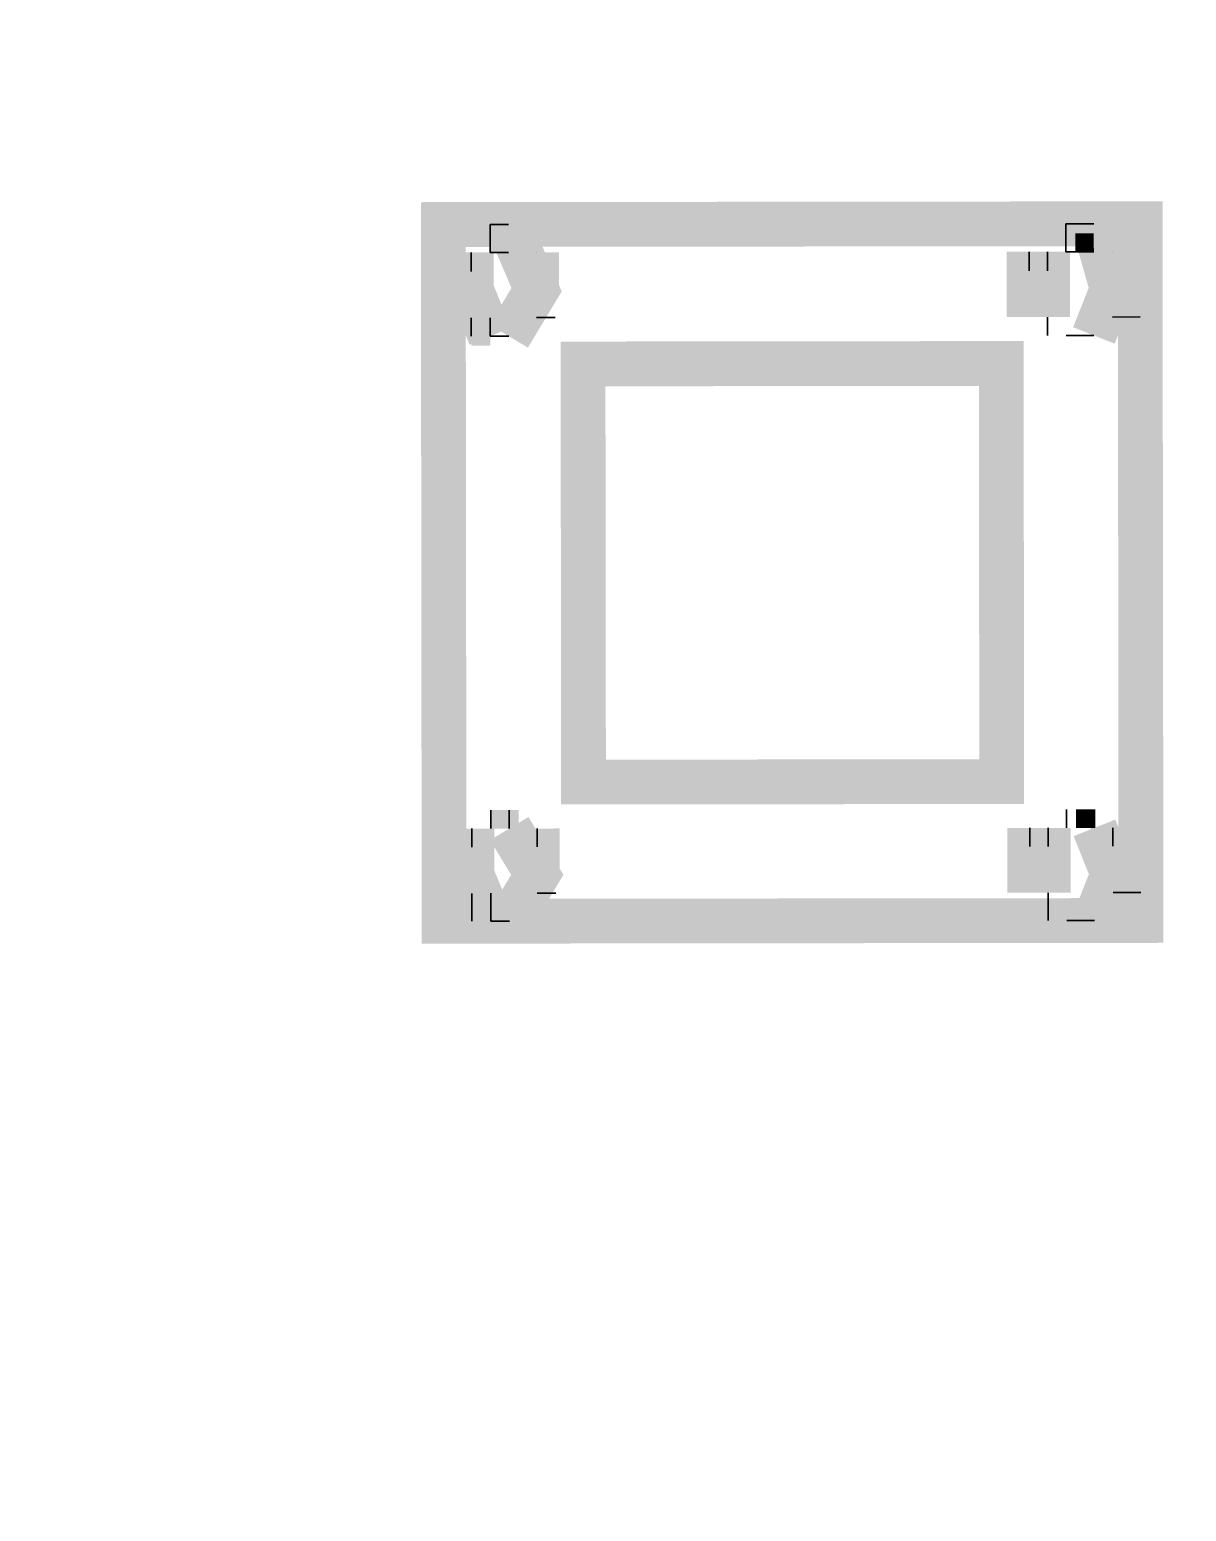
# Model space of a CAD drawing. Header units: feet. Extents: x -99009 to 3252343, y -11094690 to 9035152.
# Drawn here: x 2489517.8 to 2489689.1, y -1976533.2 to -1976313.7 of the extents above; entities that cross this region are included whole.
import ezdxf

# ---------------------------------------------------------------- set-up
doc = ezdxf.new("R2010")
doc.units = ezdxf.units.FT
doc.layers.add('1', color=1, linetype='Continuous')

# ---------------------------------------------------------------- blocks, each defined once
blk = doc.blocks.new('GRINDING MASTER')
at = {"linetype": 'ByBlock', "lineweight": -2, "transparency": 33554684}
for points in [[(1541572.29, -40102.96), (1541572.29, -40100.23), (1541576.43, -40100.23), (1541576.43, -40102.96), (1541572.29, -40102.96)], [(1541658.95, -40102.96), (1541658.95, -40100.23), (1541661.68, -40100.23), (1541661.68, -40102.96), (1541658.95, -40102.96)], [(1541652.09, -40105.77), (1541652.09, -40102.96), (1541654.82, -40102.96), (1541654.82, -40105.77), (1541652.09, -40105.77)], [(1541569.48, -40116.77), (1541569.48, -40112.64), (1541572.29, -40112.64), (1541572.29, -40116.77), (1541569.48, -40116.77)], [(1541572.29, -40188.3), (1541572.29, -40185.57), (1541576.43, -40185.57), (1541576.43, -40188.3), (1541572.29, -40188.3)], [(1541658.95, -40188.3), (1541658.95, -40185.57), (1541661.68, -40185.57), (1541661.68, -40188.3), (1541658.95, -40188.3)], [(1541652.09, -40192.43), (1541652.09, -40188.3), (1541654.82, -40188.3), (1541654.82, -40192.43), (1541652.09, -40192.43)], [(1541569.48, -40202.02), (1541569.48, -40199.29), (1541572.29, -40199.29), (1541572.29, -40202.02), (1541569.48, -40202.02)]]:
    blk.add_hatch(color=256, dxfattribs=at).paths.add_polyline_path(points)
at = {"linetype": 'ByBlock', "lineweight": -2, "transparency": 33554684, "const_width": 6.63}
for points in [[(1541565.35, -40202.02), (1541668.55, -40202.02), (1541668.55, -40098.83), (1541565.35, -40098.83), (1541565.35, -40202.02)], [(1541575.02, -40098.83), (1541579.16, -40108.5), (1541575.02, -40115.37)], [(1541661.68, -40098.83), (1541664.41, -40108.5), (1541661.68, -40115.37)], [(1541572.29, -40115.37), (1541569.48, -40108.5), (1541569.48, -40102.96)], [(1541569.48, -40112.64), (1541569.48, -40102.96)], [(1541579.16, -40102.96), (1541579.16, -40108.5)], [(1541652.09, -40112.64), (1541652.09, -40102.96)], [(1541654.82, -40112.64), (1541654.82, -40102.96)], [(1541664.41, -40102.96), (1541664.41, -40108.5)], [(1541586.02, -40181.43), (1541647.95, -40181.43), (1541647.95, -40119.5), (1541586.02, -40119.5), (1541586.02, -40181.43)], [(1541572.29, -40202.02), (1541569.48, -40195.16), (1541569.48, -40188.3)], [(1541569.48, -40197.89), (1541569.48, -40188.3)], [(1541575.02, -40188.3), (1541579.16, -40195.16), (1541575.02, -40202.02)], [(1541579.16, -40188.3), (1541579.16, -40195.16)], [(1541652.09, -40197.89), (1541652.09, -40188.3)], [(1541654.82, -40197.89), (1541654.82, -40188.3)], [(1541661.68, -40188.3), (1541664.41, -40195.16), (1541661.68, -40202.02)], [(1541664.41, -40188.3), (1541664.41, -40195.16)]]:
    blk.add_lwpolyline(points, dxfattribs=at)
at = {"linetype": 'ByBlock', "lineweight": -2, "transparency": 33554684}
for points in [[(1541572.29, -40098.83), (1541572.29, -40102.96)], [(1541572.29, -40102.96), (1541572.29, -40098.83)], [(1541572.29, -40102.96), (1541572.29, -40098.83)], [(1541572.29, -40098.83), (1541572.29, -40102.96)], [(1541572.29, -40098.83), (1541575.02, -40098.83)], [(1541575.02, -40098.83), (1541572.29, -40098.83)], [(1541657.55, -40098.83), (1541657.55, -40102.96)], [(1541657.55, -40102.96), (1541657.55, -40098.83)], [(1541657.55, -40102.96), (1541657.55, -40098.83)], [(1541657.55, -40098.83), (1541657.55, -40102.96)], [(1541657.55, -40098.83), (1541661.68, -40098.83)], [(1541661.68, -40098.83), (1541657.55, -40098.83)], [(1541569.48, -40102.96), (1541569.48, -40105.77)], [(1541569.48, -40105.77), (1541569.48, -40102.96)], [(1541569.48, -40105.77), (1541569.48, -40102.96)], [(1541569.48, -40102.96), (1541569.48, -40105.77)], [(1541572.29, -40102.96), (1541575.02, -40102.96)], [(1541575.02, -40102.96), (1541572.29, -40102.96)], [(1541579.16, -40102.96), (1541579.16, -40102.96)], [(1541579.16, -40102.96), (1541579.16, -40102.96)], [(1541579.16, -40102.96), (1541579.16, -40102.96)], [(1541579.16, -40102.96), (1541579.16, -40102.96)], [(1541652.09, -40102.96), (1541652.09, -40105.77)], [(1541652.09, -40105.77), (1541652.09, -40102.96)], [(1541654.82, -40102.96), (1541654.82, -40105.77)], [(1541654.82, -40105.77), (1541654.82, -40102.96)], [(1541657.55, -40102.96), (1541661.68, -40102.96)], [(1541661.68, -40102.96), (1541657.55, -40102.96)], [(1541664.41, -40102.96), (1541664.41, -40102.96)], [(1541664.41, -40102.96), (1541664.41, -40102.96)], [(1541664.41, -40102.96), (1541664.41, -40102.96)], [(1541664.41, -40102.96), (1541664.41, -40102.96)], [(1541569.48, -40112.64), (1541569.48, -40115.37)], [(1541569.48, -40115.37), (1541569.48, -40112.64)], [(1541572.29, -40112.64), (1541572.29, -40115.37)], [(1541572.29, -40115.37), (1541572.29, -40112.64)], [(1541579.16, -40112.64), (1541581.89, -40112.64)], [(1541581.89, -40112.64), (1541579.16, -40112.64)], [(1541581.89, -40112.64), (1541579.16, -40112.64)], [(1541579.16, -40112.64), (1541581.89, -40112.64)], [(1541654.82, -40112.64), (1541654.82, -40115.37)], [(1541654.82, -40115.37), (1541654.82, -40112.64)], [(1541654.82, -40115.37), (1541654.82, -40112.64)], [(1541654.82, -40112.64), (1541654.82, -40115.37)], [(1541664.41, -40112.64), (1541668.55, -40112.64)], [(1541668.55, -40112.64), (1541664.41, -40112.64)], [(1541668.55, -40112.64), (1541664.41, -40112.64)], [(1541664.41, -40112.64), (1541668.55, -40112.64)], [(1541572.29, -40115.37), (1541575.02, -40115.37)], [(1541575.02, -40115.37), (1541572.29, -40115.37)], [(1541575.02, -40115.37), (1541572.29, -40115.37)], [(1541572.29, -40115.37), (1541575.02, -40115.37)], [(1541575.02, -40115.37), (1541575.02, -40115.37)], [(1541575.02, -40115.37), (1541575.02, -40115.37)], [(1541575.02, -40115.37), (1541575.02, -40115.37)], [(1541575.02, -40115.37), (1541575.02, -40115.37)], [(1541657.55, -40115.37), (1541661.68, -40115.37)], [(1541661.68, -40115.37), (1541657.55, -40115.37)], [(1541661.68, -40115.37), (1541657.55, -40115.37)], [(1541657.55, -40115.37), (1541661.68, -40115.37)], [(1541661.68, -40115.37), (1541661.68, -40115.37)], [(1541661.68, -40115.37), (1541661.68, -40115.37)], [(1541661.68, -40115.37), (1541661.68, -40115.37)], [(1541661.68, -40115.37), (1541661.68, -40115.37)], [(1541572.29, -40185.57), (1541572.29, -40188.3)], [(1541572.29, -40188.3), (1541572.29, -40185.57)], [(1541575.02, -40185.57), (1541575.02, -40188.3)], [(1541575.02, -40188.3), (1541575.02, -40185.57)], [(1541657.55, -40185.57), (1541657.55, -40188.3)], [(1541657.55, -40188.3), (1541657.55, -40185.57)], [(1541661.68, -40185.57), (1541661.68, -40188.3)], [(1541661.68, -40188.3), (1541661.68, -40185.57)], [(1541569.48, -40188.3), (1541569.48, -40191.03)], [(1541569.48, -40191.03), (1541569.48, -40188.3)], [(1541569.48, -40191.03), (1541569.48, -40188.3)], [(1541569.48, -40188.3), (1541569.48, -40191.03)], [(1541572.29, -40188.3), (1541572.29, -40188.3)], [(1541572.29, -40188.3), (1541572.29, -40188.3)], [(1541572.29, -40188.3), (1541572.29, -40188.3)], [(1541572.29, -40188.3), (1541572.29, -40188.3)], [(1541579.16, -40188.3), (1541579.16, -40191.03)], [(1541579.16, -40191.03), (1541579.16, -40188.3)], [(1541579.16, -40191.03), (1541579.16, -40188.3)], [(1541579.16, -40188.3), (1541579.16, -40191.03)], [(1541652.09, -40188.3), (1541652.09, -40191.03)], [(1541652.09, -40191.03), (1541652.09, -40188.3)], [(1541654.82, -40188.3), (1541654.82, -40191.03)], [(1541654.82, -40191.03), (1541654.82, -40188.3)], [(1541657.55, -40188.3), (1541657.55, -40188.3)], [(1541657.55, -40188.3), (1541657.55, -40188.3)], [(1541657.55, -40188.3), (1541657.55, -40188.3)], [(1541657.55, -40188.3), (1541657.55, -40188.3)], [(1541664.41, -40188.3), (1541664.41, -40191.03)], [(1541664.41, -40191.03), (1541664.41, -40188.3)], [(1541664.41, -40191.03), (1541664.41, -40188.3)], [(1541664.41, -40188.3), (1541664.41, -40191.03)], [(1541569.48, -40197.89), (1541569.48, -40202.02)], [(1541569.48, -40202.02), (1541569.48, -40197.89)], [(1541572.29, -40197.89), (1541572.29, -40202.02)], [(1541572.29, -40202.02), (1541572.29, -40197.89)], [(1541579.16, -40197.89), (1541581.89, -40197.89)], [(1541581.89, -40197.89), (1541579.16, -40197.89)], [(1541581.89, -40197.89), (1541579.16, -40197.89)], [(1541579.16, -40197.89), (1541581.89, -40197.89)], [(1541654.82, -40197.89), (1541654.82, -40202.02)], [(1541654.82, -40202.02), (1541654.82, -40197.89)], [(1541654.82, -40202.02), (1541654.82, -40197.89)], [(1541654.82, -40197.89), (1541654.82, -40202.02)], [(1541664.41, -40197.89), (1541668.55, -40197.89)], [(1541668.55, -40197.89), (1541664.41, -40197.89)], [(1541668.55, -40197.89), (1541664.41, -40197.89)], [(1541664.41, -40197.89), (1541668.55, -40197.89)], [(1541572.29, -40202.02), (1541575.02, -40202.02)], [(1541575.02, -40202.02), (1541572.29, -40202.02)], [(1541575.02, -40202.02), (1541572.29, -40202.02)], [(1541572.29, -40202.02), (1541575.02, -40202.02)], [(1541575.02, -40202.02), (1541575.02, -40202.02)], [(1541575.02, -40202.02), (1541575.02, -40202.02)], [(1541575.02, -40202.02), (1541575.02, -40202.02)], [(1541575.02, -40202.02), (1541575.02, -40202.02)], [(1541657.55, -40202.02), (1541661.68, -40202.02)], [(1541661.68, -40202.02), (1541657.55, -40202.02)], [(1541661.68, -40202.02), (1541657.55, -40202.02)], [(1541657.55, -40202.02), (1541661.68, -40202.02)], [(1541661.68, -40202.02), (1541661.68, -40202.02)], [(1541661.68, -40202.02), (1541661.68, -40202.02)], [(1541661.68, -40202.02), (1541661.68, -40202.02)], [(1541661.68, -40202.02), (1541661.68, -40202.02)]]:
    blk.add_lwpolyline(points, dxfattribs=at)

msp = doc.modelspace()

# ---------------------------------------------------------------- linework, layer by layer
at = {"layer": '1'}
msp.add_arc((2520410.24778, -1978395.99612), 100000, 84.1346387202, 194.3871675539, dxfattribs=at)

# ---------------------------------------------------------------- block references
at = {"transparency": 33554684, "rotation": 0.06505171407317947}
msp.add_blockref('GRINDING MASTER', (947969.19485, -1937994.01305), dxfattribs=at)

doc.saveas('drawing.dxf')
